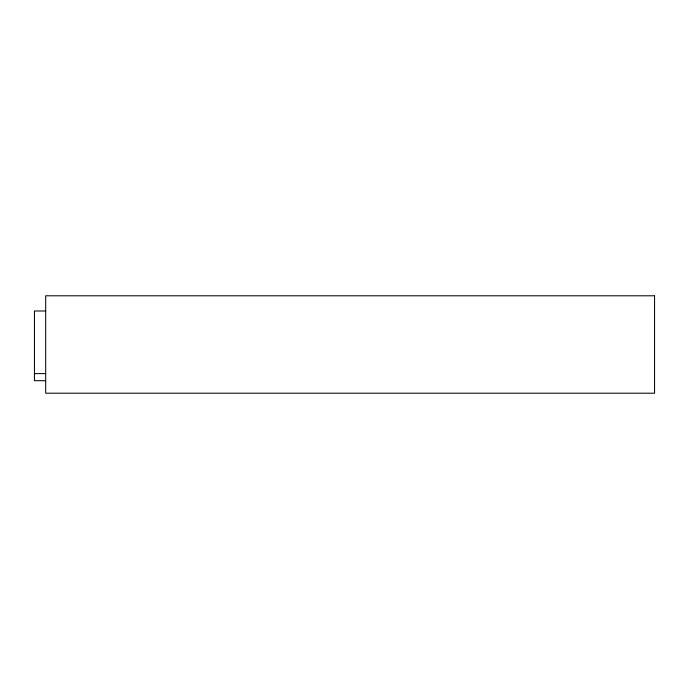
<?xml version="1.0" encoding="UTF-8"?>
<svg xmlns="http://www.w3.org/2000/svg" width="689" height="689" viewBox="0 0 689 689"><rect width="100%" height="100%" fill="white"/><g stroke="black" fill="none" stroke-linecap="round" stroke-linejoin="round"><path stroke-width="1.03" d="M45.681 310.989L34.45 310.989L34.45 380.69L45.681 380.69M34.45 373.602L45.681 373.602M654.55 295.788L45.681 295.788L45.681 393.212L654.55 393.212L654.55 295.788"/></g></svg>
